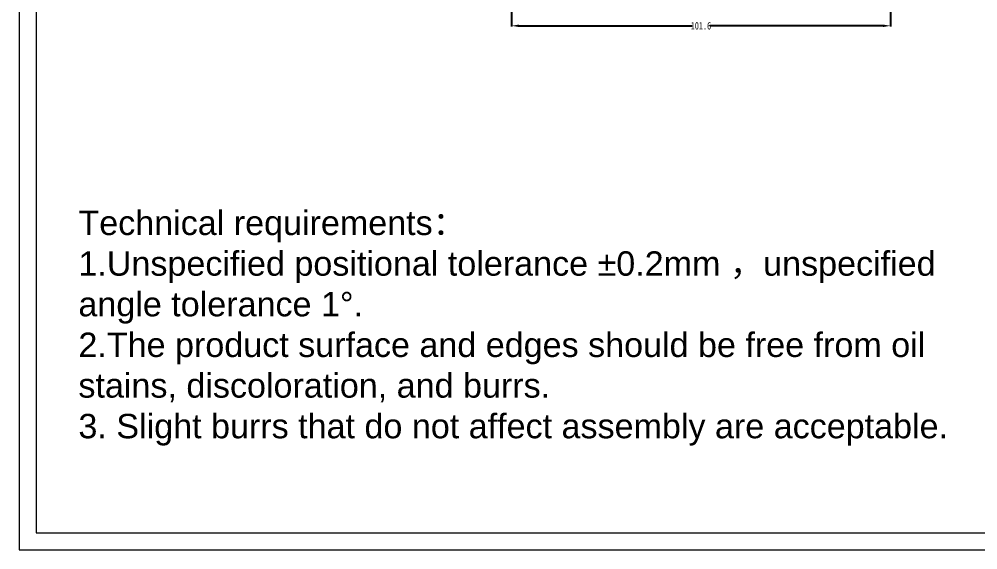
# Model space of a CAD drawing. Header units: millimetres. Extents: x 229 to 826, y -148 to 277.
# Drawn here: x 229 to 486, y -148.2 to -5.8 of the extents above; entities that cross this region are included whole.
import ezdxf

# ---------------------------------------------------------------- set-up
doc = ezdxf.new("R2010")
doc.units = ezdxf.units.MM
doc.header["$MEASUREMENT"] = 0
doc.layers.add('图框', color=7, linetype='Continuous', lineweight=15)
doc.layers.add('尺寸线层', color=3, linetype='Continuous', lineweight=15)
doc.styles.add('Arial Regular', font='arial.ttf')
doc.styles.add('标准', font='simfang.ttf', dxfattribs={"width": 0.667})
doc.dimstyles.new('STANDARD_ACAD', dxfattribs={"dimtxt": 0.18, "dimasz": 0.18, "dimexe": 0.18, "dimexo": 0.0625, "dimgap": 0.09, "dimtad": 0, "dimtih": 1, "dimtoh": 1, "dimdec": 4, "dimzin": 0, "dimdsep": 46, "dimtxsty": 'Standard', "dimcen": 0.09, "dimadec": 0, "dimazin": 0, "dimtfac": 1, "dimtdec": 4, "dimtofl": 0, "dimtmove": 0, "dimatfit": 3, "dimfxl": 1, "dimtolj": 1, "dimtzin": 0, "dimarcsym": 0})

# ---------------------------------------------------------------- blocks, each defined once
blk = doc.blocks.new('*D195')
at = {"layer": 'Defpoints', "color": 0, "transparency": 16777216}
for p in [(360.97, 16.49), (462.57, 16.49), (462.57, -7.59)]:
    blk.add_point(p, dxfattribs=at)
at = {"layer": '尺寸线层', "color": 0, "lineweight": -2, "transparency": 16777216}
for p, q in [((360.97, 16.43), (360.97, -7.77)), ((462.57, 16.43), (462.57, -7.77)), ((362.97, -7.59), (409.4, -7.59)), ((460.57, -7.59), (414.14, -7.59))]:
    blk.add_line(p, q, dxfattribs=at)
at = {"layer": '尺寸线层', "color": 0, "transparency": 16777216}
for points in [[(362.97, -7.25), (362.97, -7.92), (360.97, -7.59)], [(460.57, -7.25), (460.57, -7.92), (462.57, -7.59)]]:
    blk.add_solid(points, dxfattribs=at)
at = {"layer": '尺寸线层', "color": 0, "transparency": 16777216, "insert": (411.77, -7.59), "char_height": 2, "attachment_point": 5, "style": '标准'}
blk.add_mtext('\\A1;101.6', dxfattribs=at)

msp = doc.modelspace()

# ---------------------------------------------------------------- linework, layer by layer
at = {"layer": '图框'}
for points in [[(826.35, 276.92), (228.99, 276.92), (228.99, -148.18), (826.35, -148.18)], [(821.78, 272.35), (233.56, 272.35), (233.56, -143.61), (821.78, -143.61)]]:
    msp.add_lwpolyline(points, close=True, dxfattribs=at)

# ---------------------------------------------------------------- texts
at = {"layer": '图框', "insert": (244.87, -88.7), "char_height": 6.54176, "width": 237.9643, "attachment_point": 4, "style": 'Arial Regular'}
msp.add_mtext('Technical requirements{\\fFangSong|b0|i0|c134|p49;：}\\P1.Unspecified positional tolerance ±0.2mm {\\fFangSong|b0|i0|c134|p49;，}unspecified angle tolerance 1°.\\P2.The product surface and edges should be free from oil stains, discoloration, and burrs.^J3. Slight burrs that do not affect assembly are acceptable.', dxfattribs=at)

# ---------------------------------------------------------------- dimensions: what is measured, and where the dimension line sits
at = {"layer": '尺寸线层'}
dim = msp.add_linear_dim(base=(462.57, -7.59), p1=(360.97, 16.49), p2=(462.57, 16.49), dimstyle='STANDARD_ACAD', override={"dimtxt": 2, "dimasz": 2, "dimdec": 1, "dimzin": 8, "dimtxsty": '标准', "dimtdec": 1, "dimtmove": 2}, dxfattribs=at)
dim.commit()
dim.dimension.update_dxf_attribs({"geometry": '*D195', "text_midpoint": (411.77, -7.59)})

doc.saveas('drawing.dxf')
